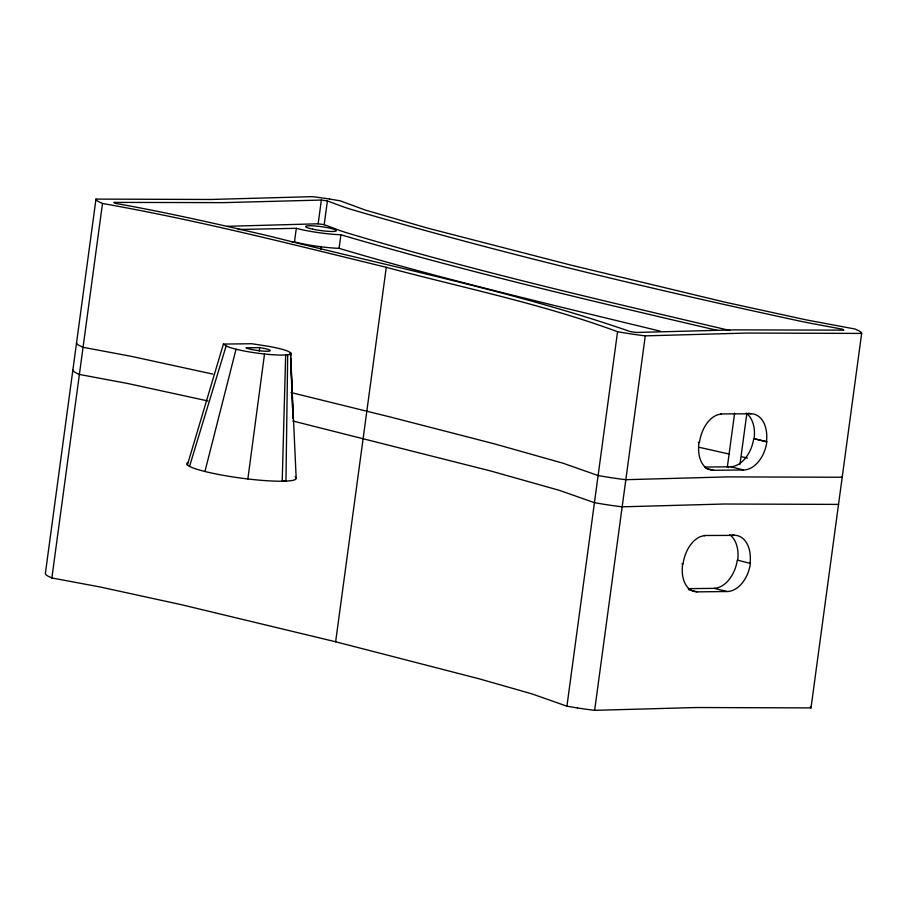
<?xml version="1.0" encoding="UTF-8"?>
<svg xmlns="http://www.w3.org/2000/svg" width="907" height="907" viewBox="0 0 907 907"><rect width="100%" height="100%" fill="white"/><g stroke="black" fill="none" stroke-linecap="round" stroke-linejoin="round"><path stroke-width="1.36" d="M287.689 354.728L285.954 481.118L282.213 481.232L285.66 354.932M247.86 478.964L264.515 354.002M329.536 199.041A63.127 8.016 7.7 0 0 312.359 196.66L210.56 199.472L95.983 199.098L45.35 573.575A63.127 8.016 7.7 0 0 47.992 576.126L51.869 577.963L100.076 586.976L181.661 604.754L335.647 641.782L479.588 678.924L531.967 693.889L566.92 706.202L577.464 707.959M51.869 577.963L102.502 203.474L98.614 201.637A63.127 8.016 7.7 0 1 95.961 199.087M259.277 351.02L259.731 347.63A12.426 1.576 7.7 0 1 270.263 350.624A12.426 1.576 7.7 0 1 259.436 350.748A12.426 1.576 7.7 0 1 246.035 347.789L259.731 347.63M292.099 241.942L294.48 241.874L296.317 228.315A34.092 4.331 7.7 0 0 340.919 234.777C465.11 271.352 591.273 300.897 717.29 330.363M227.351 226.297L318.153 223.791L321.361 200.05A48.128 6.111 7.7 0 1 327.393 200.957L343.98 207.079A367.947 46.756 7.7 0 0 349.943 209.041C498.533 252.77 649.435 288.698 800.836 321.305A353.05 44.862 7.7 0 0 812.457 323.618L842.365 329.173A48.128 6.111 7.7 0 1 843.85 330.137L734.341 329.876L636.272 332.472A48.128 6.111 7.7 0 1 630.24 331.565C512.818 290.909 390.248 266.862 269.98 236.217C218.621 224.324 167.194 212.51 115.268 203.338A48.128 6.111 7.7 0 1 113.783 202.386L223.292 202.635L321.361 200.05M320.829 249.482L321.203 246.67M729.84 330.477C601.556 300.364 472.966 270.705 346.723 232.782A367.959 46.756 7.7 0 1 340.771 230.832L324.173 224.698L327.393 200.957M660.341 331.191C552.896 305.047 445.099 279.912 339.093 248.348L340.919 234.777M335.647 641.782L386.28 267.304C292.088 244.346 198.021 220.333 102.502 203.474M566.92 706.202L617.554 331.713C542.454 303.936 463.5 287.984 386.28 267.304M594.641 710.34L645.274 335.862L747.073 333.05L861.65 333.425L811.017 707.902L696.44 707.528L594.641 710.34A63.127 8.016 7.7 0 1 577.464 707.959M766.846 441.788A28.536 19.149 -75.6 0 1 743.468 469.973L713.809 470.291A28.536 18.219 -74.9 0 1 699.036 442.559L699.138 442.491M727.346 466.958L734.625 413.116M739.965 464.339L746.869 413.252M204.937 471.493L236.047 349.218M187.386 464.974L223.405 344.07L251.806 343.742L262.713 345.397A33.128 4.206 7.7 0 1 290.784 353.39A33.128 4.206 7.7 0 1 261.919 353.719A33.128 4.206 7.7 0 1 226.172 345.816L223.405 344.07M189.529 466.402L226.172 345.816M296.317 228.315L238.258 229.482M720.6 413.921L751.064 413.785L748.672 413.195M704.161 535.504L734.625 535.368L732.232 534.767M690.998 590.276L697.37 591.863L727.029 591.523A28.536 19.149 -75.6 0 0 750.406 563.372M704.694 467.071L730.736 466.788L743.468 469.951M688.254 588.643L714.297 588.36L727.029 591.523M329.536 199.041L340.08 200.798L365.328 210.073L427.412 228.076L571.353 265.218L725.339 302.246L806.924 320.024L855.131 329.037L859.02 330.874A63.127 8.016 7.7 0 1 861.673 333.425M617.554 331.713L628.097 333.47A63.127 8.016 7.7 0 0 645.274 335.862M742.085 456.879L747.425 458.035M729.398 454.09L699.49 447.378M212.839 374.103L131.266 356.326L83.047 347.313L79.158 345.476A63.127 8.016 7.7 0 1 76.505 342.925M207.873 400.951L127.592 383.468L79.385 374.455L75.496 372.618A63.127 8.016 7.7 0 1 72.843 370.067M291.022 392.538L391.461 417.299L494.281 443.829L563.156 463.25L598.098 475.551L608.654 477.309A63.127 8.016 7.7 0 0 625.83 479.701L727.618 476.889L842.206 477.263A63.127 8.016 7.7 0 0 842.172 477.037M292.836 420.995L490.608 470.96L559.483 490.381L594.436 502.682L604.98 504.451A63.127 8.016 7.7 0 0 622.157 506.832L723.956 504.02L838.533 504.394A63.127 8.016 7.7 0 0 838.408 503.941M698.345 442.287L699.127 442.559M705.85 468.307L713.809 470.291M737.391 560.129L750.112 563.372M681.905 563.871L682.688 564.131A28.536 18.219 -74.9 0 0 697.381 591.783M688.617 589.686L690.204 590.083M296.181 478.216L290.682 358.288M290.705 359.66L292.995 418.365L290.773 353.22M339.093 248.348A34.092 4.331 7.7 0 1 294.48 241.874M810.302 706.712A63.127 8.016 7.7 0 1 811.039 707.913M734.625 535.3A28.536 18.843 -77.1 0 1 750.044 563.304M683.005 564.063A28.536 17.902 -76.4 0 1 704.954 535.72M737.289 560.197A28.536 18.718 -74.6 0 1 714.308 588.28M729.761 534.756A28.536 19.138 -75.6 0 1 737.674 560.129M751.064 413.728A28.536 18.843 -77.1 0 1 766.472 441.732M699.444 442.48A28.536 17.902 -76.4 0 1 721.394 414.148M753.728 438.625A28.536 18.718 -74.6 0 1 730.747 466.708M746.2 413.173A28.536 19.138 -75.6 0 1 754.114 438.557M318.153 223.791A48.128 6.111 7.7 0 1 324.173 224.698M728.593 467.558A6.088 0.771 7.7 0 1 727.947 466.663M295.126 476.833A55.214 7.018 7.7 0 1 240.026 477.966A55.214 7.018 7.7 0 1 188.452 462.287M766.562 441.732L753.819 438.625L766.562 441.732M290.557 355.476L290.433 352.676L290.546 355.465M312.643 229.165A15.51 1.973 7.7 0 0 336.327 230.741A15.51 1.973 7.7 0 0 313.947 225.9A15.51 1.973 7.7 0 0 312.643 229.165"/></g></svg>
